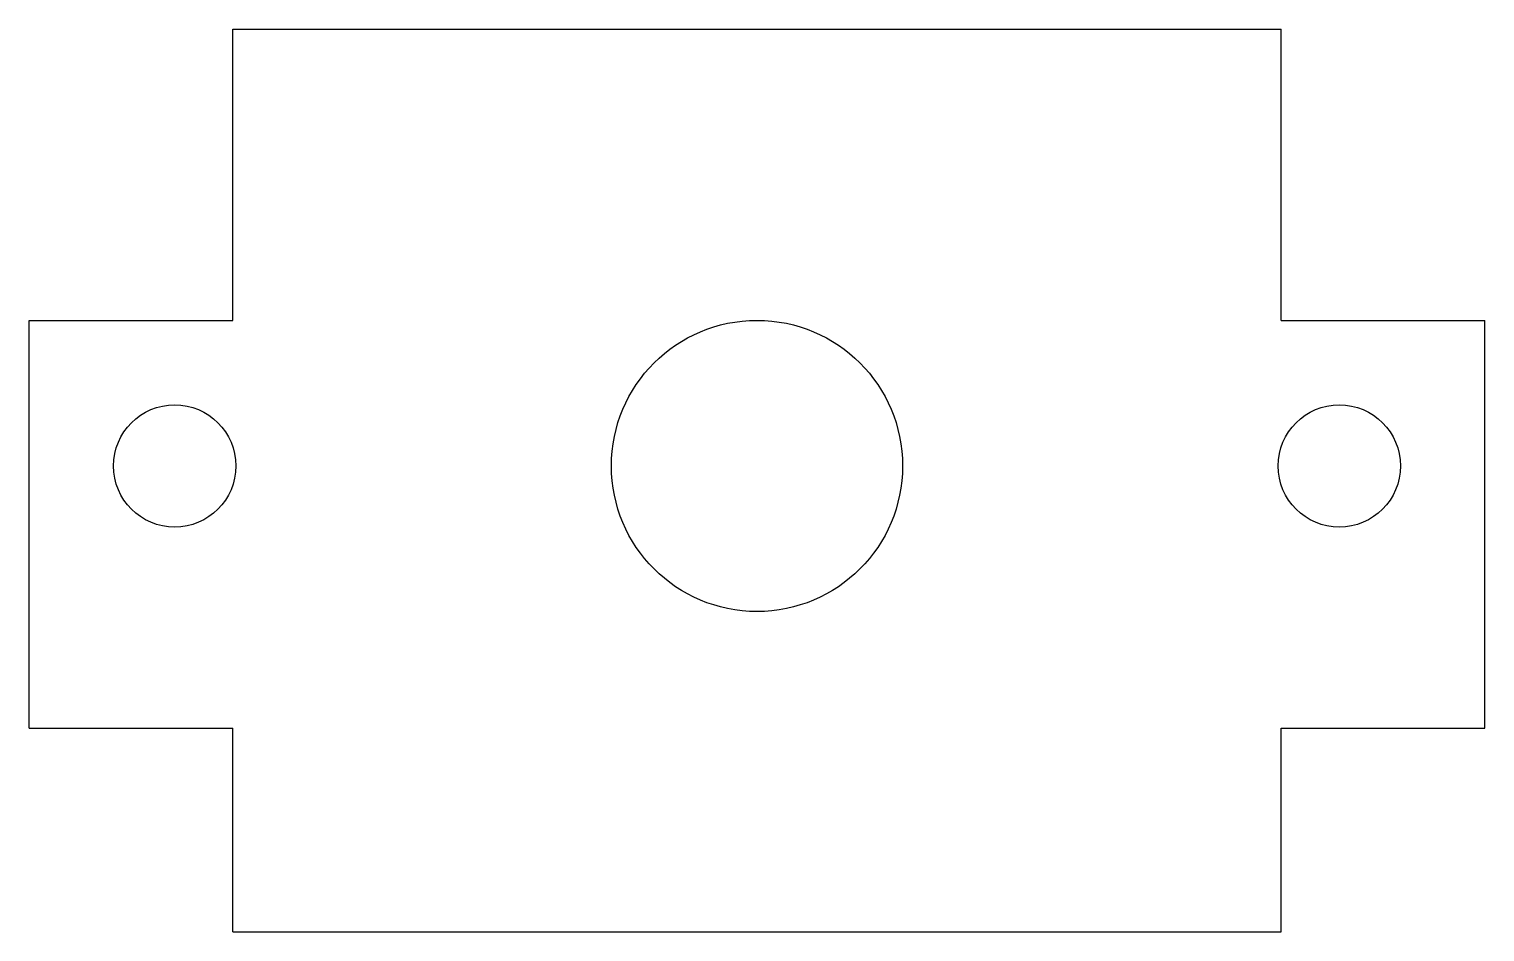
# Model space of a CAD drawing. Header units: millimetres. Extents: x 0 to 250, y 0 to 155.
import ezdxf

# ---------------------------------------------------------------- set-up
doc = ezdxf.new("R2010")
doc.units = ezdxf.units.MM
doc.layers.add('flat', color=7, linetype='CONTINUOUS')

msp = doc.modelspace()

# ---------------------------------------------------------------- linework, layer by layer
at = {"layer": 'flat'}
for p, q in [((35, 105), (35, 155)), ((35, 155), (215, 155)), ((215, 105), (215, 155)), ((0, 105), (35, 105)), ((0, 35), (0, 105)), ((215, 105), (250, 105)), ((250, 35), (250, 105)), ((0, 35), (35, 35)), ((35, 0), (35, 35)), ((215, 0), (215, 35)), ((215, 35), (250, 35)), ((35, 0), (215, 0))]:
    msp.add_line(p, q, dxfattribs=at)
for centre, radius in [((125, 80), 25), ((25, 80), 10.5), ((225, 80), 10.5)]:
    msp.add_circle(centre, radius, dxfattribs=at)

doc.saveas('drawing.dxf')
